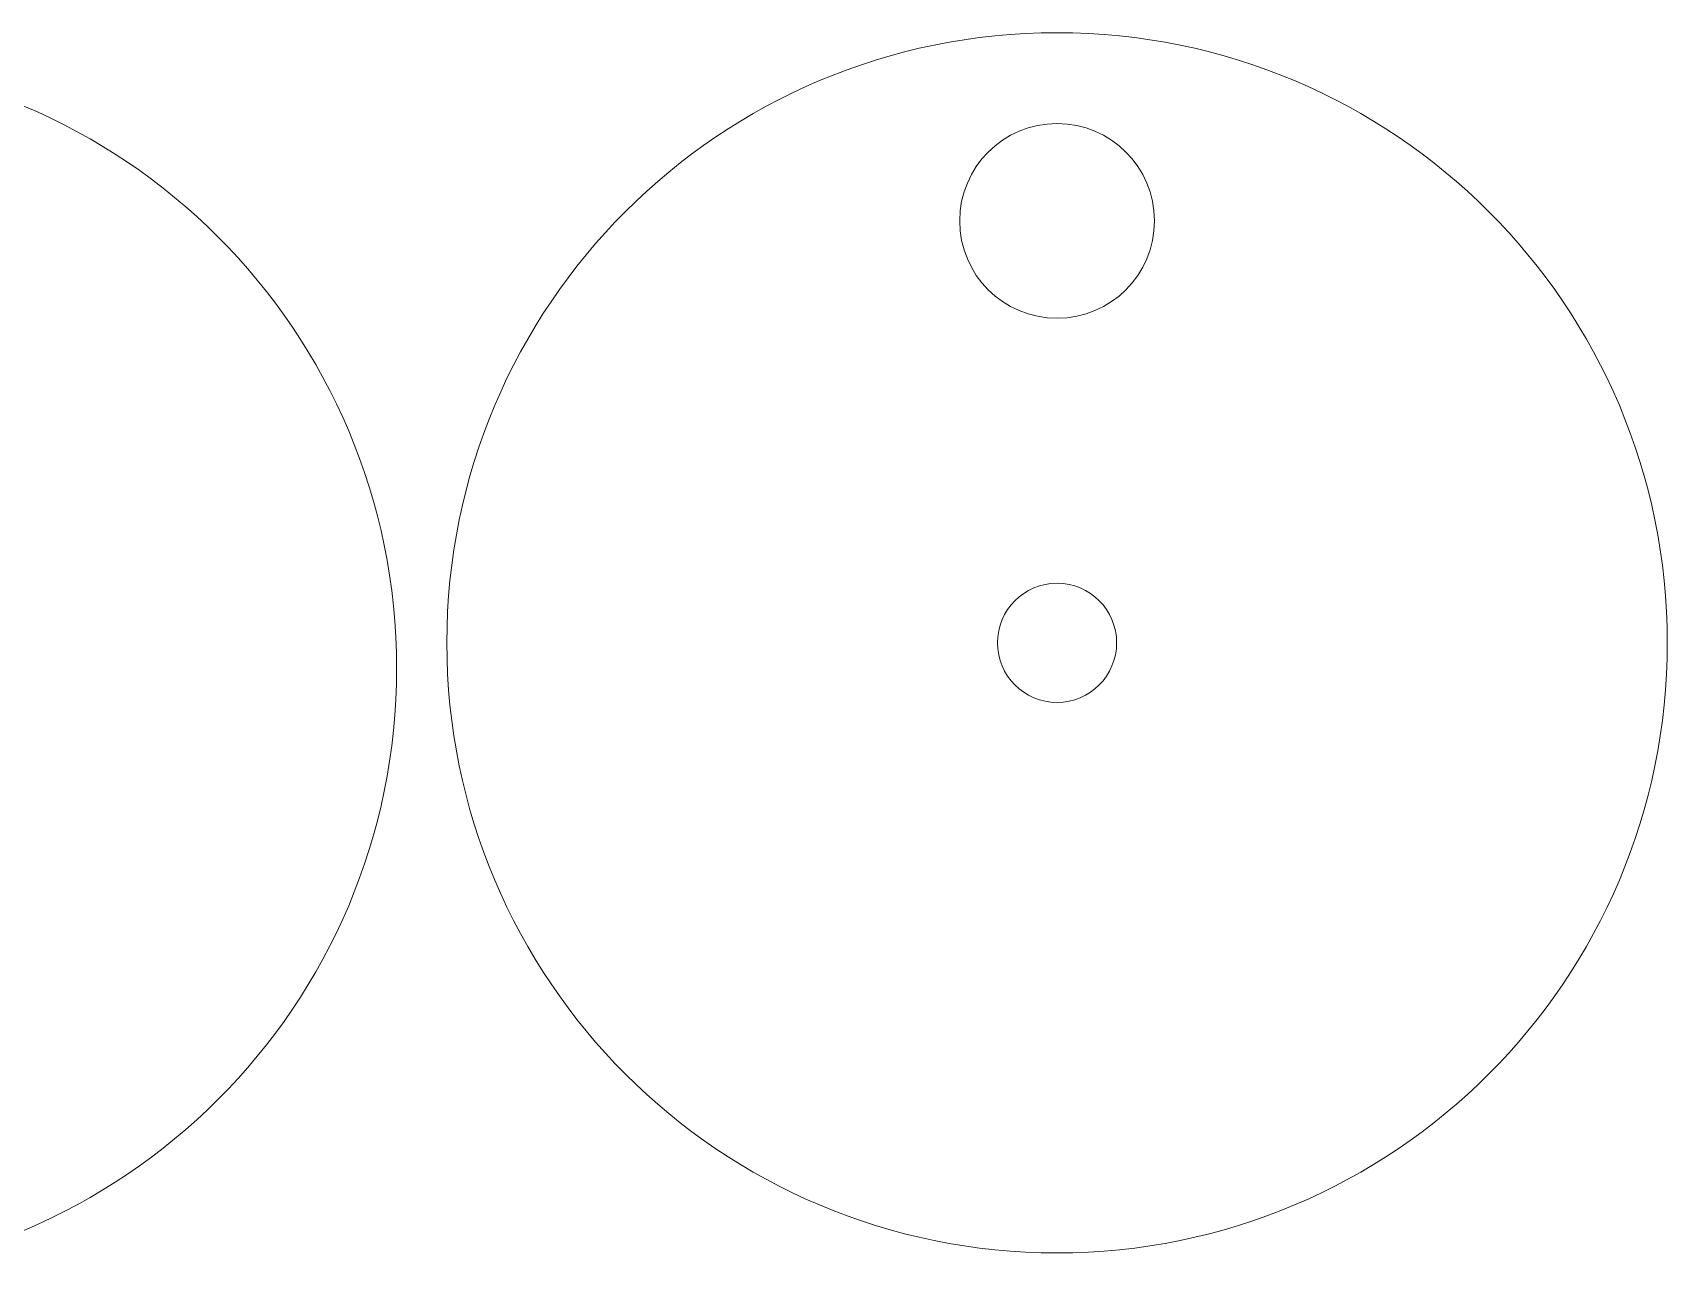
# Model space of a CAD drawing. Header units: millimetres. Extents: x -386 to 231, y -1182 to 269.
# Drawn here: x 105.3 to 231.2, y -380.3 to -284.3 of the extents above; entities that cross this region are included whole.
import ezdxf

# ---------------------------------------------------------------- set-up
doc = ezdxf.new("R2010")
doc.units = ezdxf.units.MM
doc.header["$MEASUREMENT"] = 0
doc.layers.add('3MM_ENDCAPS', color=7, linetype='Continuous')

msp = doc.modelspace()

# ---------------------------------------------------------------- linework, layer by layer
at = {"layer": '3MM_ENDCAPS', "color": 30, "lineweight": 9}
for points in [[(231.1705, -331.3119), (231.1705, -305.3545), (210.1279, -284.3119), (184.1705, -284.3119), (184.1705, -284.3119), (158.2132, -284.3119), (137.1705, -305.3544), (137.1705, -331.3116), (137.1705, -331.3116), (137.1704, -357.2691), (158.2129, -378.3117), (184.1703, -378.3119), (184.1703, -378.3119), (210.1276, -378.3119), (231.1703, -357.2694), (231.1705, -331.312)], [(133.3062, -333.2678), (133.3062, -307.3105), (112.2636, -286.2679), (86.3062, -286.2679), (86.3062, -286.2679), (60.3489, -286.2678), (39.3062, -307.3104), (39.3062, -333.2676), (39.3062, -333.2676), (39.3061, -359.225), (60.3486, -380.2677), (86.306, -380.2678), (86.306, -380.2678), (112.2633, -380.2679), (133.306, -359.2254), (133.3062, -333.268)], [(191.6705, -298.8119), (191.6705, -294.6697), (188.3126, -291.3119), (184.1705, -291.3119), (184.1705, -291.3119), (180.0283, -291.3119), (176.6705, -294.6697), (176.6705, -298.8119), (176.6705, -298.8119), (176.6704, -302.9541), (180.0283, -306.3119), (184.1704, -306.3119), (184.1704, -306.3119), (188.3126, -306.3119), (191.6704, -302.9541), (191.6705, -298.8119)], [(188.7605, -331.3119), (188.7605, -328.7768), (186.7054, -326.7218), (184.1705, -326.7218), (184.1705, -326.7218), (181.6355, -326.7218), (179.5805, -328.7768), (179.5805, -331.3119), (179.5805, -331.3119), (179.5804, -333.8467), (181.6355, -335.9018), (184.1704, -335.9018), (184.1704, -335.9018), (186.7054, -335.9018), (188.7604, -333.8468), (188.7605, -331.3119)]]:
    msp.add_open_spline(points, degree=3, knots=[0, 0, 0, 0, 0.2, 0.2, 0.2, 0.2, 0.4, 0.4, 0.4, 0.4, 0.6, 0.6, 0.6, 0.6, 1, 1, 1, 1], dxfattribs=at)

doc.saveas('drawing.dxf')
